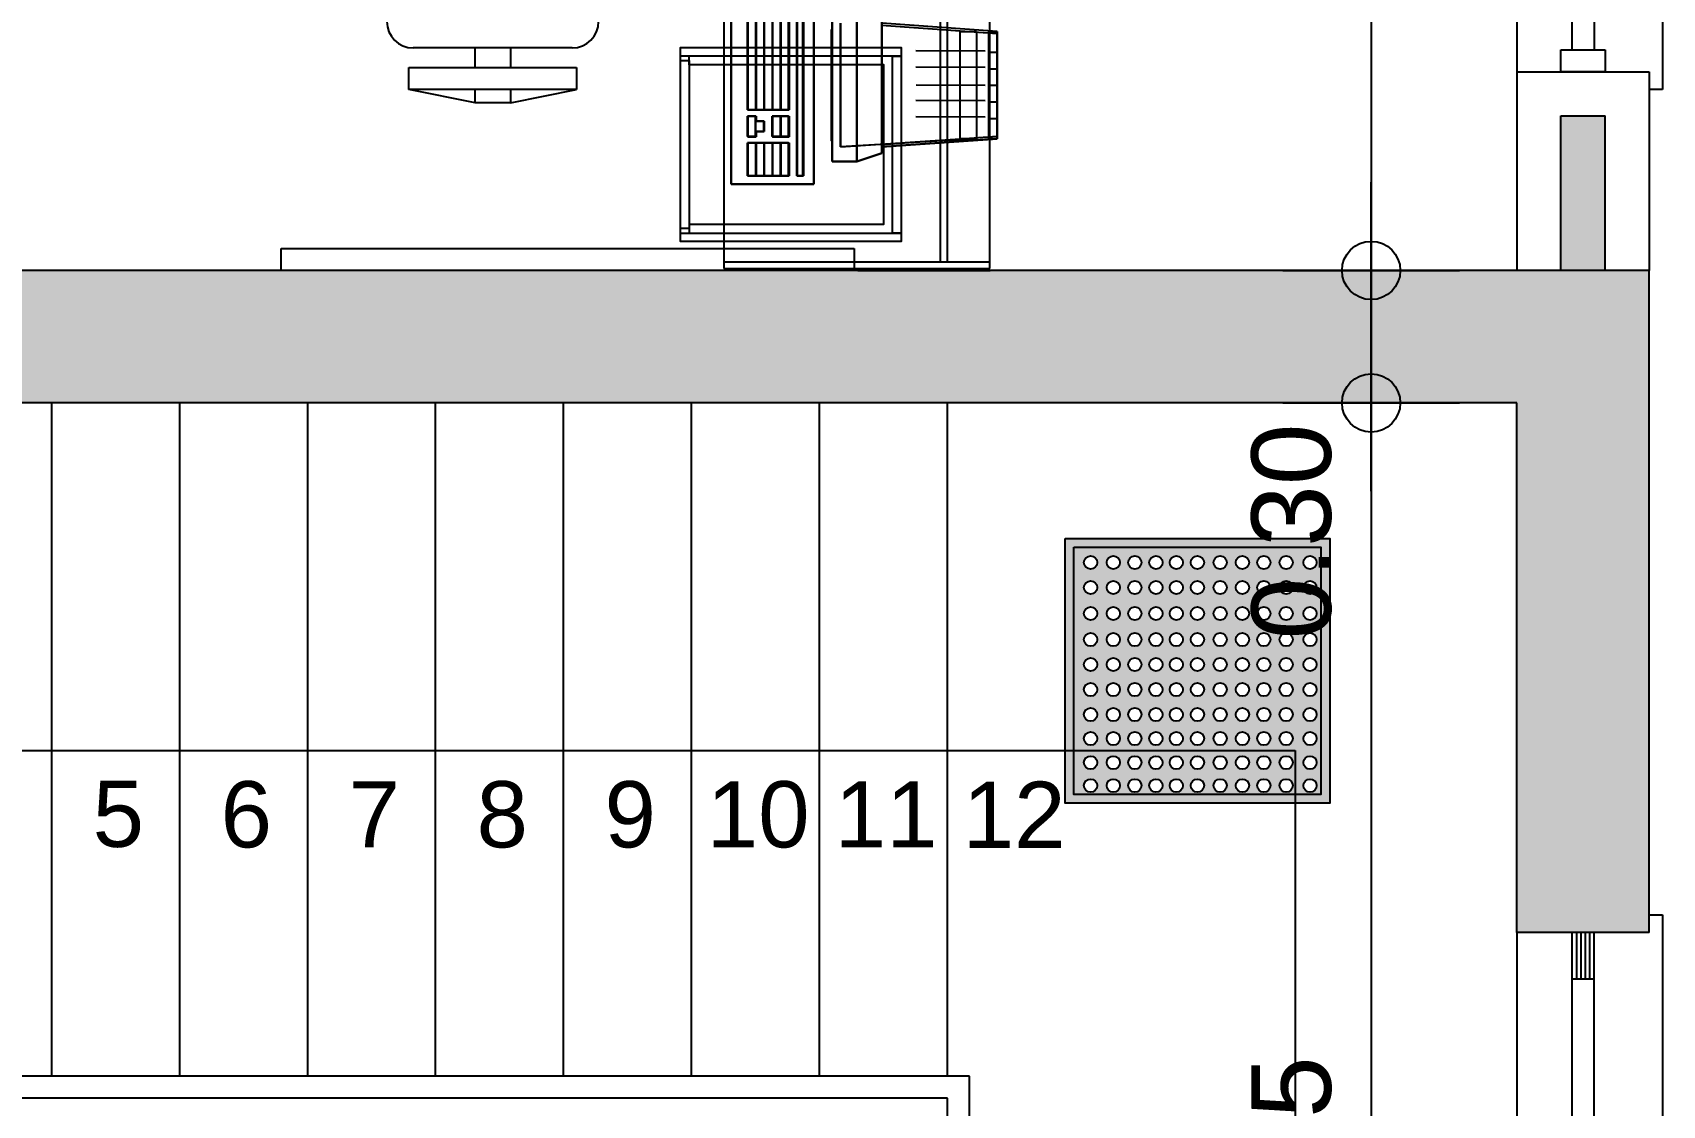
# Model space of a CAD drawing. Header units: metres. Extents: x -11 to 85, y -301 to 135.
# Drawn here: x 44.11 to 47.804, y -41.335 to -38.904 of the extents above; entities that cross this region are included whole.
import ezdxf
from ezdxf.enums import TextEntityAlignment as Align

# ---------------------------------------------------------------- set-up
doc = ezdxf.new("R2010")
doc.units = ezdxf.units.M
doc.header["$LTSCALE"] = 0.036
doc.header["$PDMODE"] = 2
for name, color, linetype in [('arxitek borofos', 252, 'Continuous'), ('DIMBLK', 252, 'Continuous'), ('Epipla', 252, 'Continuous'), ('HLEK_FL001_SYMBOLS', 230, 'Continuous'), ('Parathira', 252, 'Continuous')]:
    doc.layers.add(name, color=color, linetype=linetype)
doc.styles.add('COMU-N', font='arial.ttf')
doc.styles.get("Standard").update_dxf_attribs({"font": 'arial.ttf'})
doc.dimstyles.new('CADWDOT', dxfattribs={"dimscale": 0.1, "dimtxt": 1.8, "dimasz": 0.08, "dimexe": 2, "dimexo": 0, "dimgap": 0.09, "dimtad": 0, "dimrnd": 0.001, "dimzin": 0, "dimdsep": 46, "dimtxsty": 'Standard', "dimblk1": 'ARTDIM', "dimblk2": 'ARTDIM', "dimsah": 1, "dimcen": 0.09, "dimdle": 0.05, "dimse1": 1, "dimse2": 1, "dimadec": 0, "dimazin": 0, "dimtfac": 1, "dimtmove": 0, "dimatfit": 3, "dimldrblk": 'ARTDIM', "dimfxl": 2, "dimtvp": 0.9999, "dimtolj": 1, "dimtzin": 0, "dimarcsym": 0})

# ---------------------------------------------------------------- blocks, each defined once
blk = doc.blocks.new('A$C7E7A7D1A')
at = {"layer": 'Parathira'}
for p, q in [((-0.33, 0.04), (-0.33, -1.09)), ((-0.3, 0.04), (-0.33, 0.04)), ((-0.175, 0), (-0.125, 0)), ((-0.175, -1.05), (-0.175, 0)), ((-0.125, 0), (-0.125, -1.05)), ((0, 0), (0, -1.05)), ((-0.165, 0), (-0.165, -0.105)), ((-0.155, 0), (-0.155, -0.105)), ((-0.145, 0), (-0.145, -0.105)), ((-0.135, 0), (-0.135, -0.105)), ((-0.125, -0.105), (-0.175, -0.105)), ((-0.125, -0.945), (-0.175, -0.945)), ((-0.165, -0.945), (-0.165, -1.05)), ((-0.155, -0.945), (-0.155, -1.05)), ((-0.145, -0.945), (-0.145, -1.05)), ((-0.135, -0.945), (-0.135, -1.05)), ((-0.125, -1.05), (-0.175, -1.05)), ((-0.33, -1.09), (-0.3, -1.09))]:
    blk.add_line(p, q, dxfattribs=at)
blk = doc.blocks.new('A$C52D13D70')
at = {"layer": 'Parathira'}
for p, q in [((-0.33, 0.04), (-0.33, -2.44)), ((0, 0), (0, -2.4)), ((-0.175, -1.6167), (-0.175, -2.35)), ((-0.125, -1.6167), (-0.125, -2.35)), ((-0.1, -2.35), (-0.2, -2.35)), ((-0.2, -2.35), (-0.2, -2.4)), ((-0.1, -2.4), (-0.1, -2.35)), ((-0.2, -2.4), (-0.1, -2.4)), ((-0.33, -2.44), (-0.3, -2.44))]:
    blk.add_line(p, q, dxfattribs=at)
blk = doc.blocks.new('ARTDIM')
at = {"layer": 'DIMBLK'}
for p, q in [((0, -24.9975), (0, 24.9975)), ((-24.9975, 0), (24.9975, 0))]:
    blk.add_line(p, q, dxfattribs=at)
blk.add_circle((0, 0), 8.25, dxfattribs=at)
blk = doc.blocks.new('*D905')
at = {"layer": 'arxitek borofos', "color": 0, "lineweight": -2}
for p, q in [((47.1437, -39.451), (47.1437, -39.735)), ((47.1437, -39.743), (47.1437, -40.3176))]:
    blk.add_line(p, q, dxfattribs=at)
at = {"layer": 'Defpoints', "color": 0, "transparency": 16777216}
for p in [(47.4855, -39.443), (47.1437, -39.743), (47.4855, -39.743)]:
    blk.add_point(p, dxfattribs=at)
at = {"layer": 'arxitek borofos', "color": 0, "lineweight": -2, "xscale": 0.008, "yscale": 0.008, "zscale": 0.008}
for p, rotation in [((47.1437, -39.443), 90), ((47.1437, -39.743), 270)]:
    blk.add_blockref('ARTDIM', p, dxfattribs=dict(at, rotation=rotation))
at = {"layer": 'arxitek borofos', "color": 0, "insert": (46.9637, -40.0343), "char_height": 0.18, "attachment_point": 5, "rotation": 90}
blk.add_mtext('\\A1;0.30', dxfattribs=at)
blk = doc.blocks.new('*D906')
at = {"layer": 'arxitek borofos', "color": 0, "lineweight": -2}
blk.add_line((47.1437, -39.751), (47.1437, -43.185), dxfattribs=at)
at = {"layer": 'Defpoints', "color": 0, "transparency": 16777216}
for p in [(47.4855, -39.743), (47.1437, -43.193), (47.4855, -43.193)]:
    blk.add_point(p, dxfattribs=at)
at = {"layer": 'arxitek borofos', "color": 0, "lineweight": -2, "xscale": 0.008, "yscale": 0.008, "zscale": 0.008}
for p, rotation in [((47.1437, -39.743), 90), ((47.1437, -43.193), 270)]:
    blk.add_blockref('ARTDIM', p, dxfattribs=dict(at, rotation=rotation))
at = {"layer": 'arxitek borofos', "color": 0, "insert": (46.9637, -41.468), "char_height": 0.18, "attachment_point": 5, "rotation": 90}
blk.add_mtext('\\A1;3.45', dxfattribs=at)
blk = doc.blocks.new('*D917')
at = {"layer": 'arxitek borofos', "color": 0, "lineweight": -2}
blk.add_line((40.0817, -42.9199), (47.4657, -42.9199), dxfattribs=at)
at = {"layer": 'Defpoints', "color": 0, "transparency": 16777216}
for p in [(40.0737, -39.743), (47.4737, -39.743), (47.4737, -42.9199)]:
    blk.add_point(p, dxfattribs=at)
at = {"layer": 'arxitek borofos', "color": 0, "lineweight": -2, "xscale": 0.008, "yscale": 0.008, "zscale": 0.008, "rotation": 180}
blk.add_blockref('ARTDIM', (40.0737, -42.9199), dxfattribs=at)
at = {"layer": 'arxitek borofos', "color": 0, "lineweight": -2, "xscale": 0.008, "yscale": 0.008, "zscale": 0.008}
blk.add_blockref('ARTDIM', (47.4737, -42.9199), dxfattribs=at)
at = {"layer": 'arxitek borofos', "color": 0, "insert": (43.7737, -42.7399), "char_height": 0.18, "attachment_point": 5}
blk.add_mtext('\\A1;7.40', dxfattribs=at)
blk = doc.blocks.new('*D919')
at = {"layer": 'arxitek borofos', "color": 0, "lineweight": -2}
blk.add_line((47.1437, -28.801), (47.1437, -39.435), dxfattribs=at)
at = {"layer": 'Defpoints', "color": 0, "transparency": 16777216}
for p in [(46.4004, -28.793), (46.4004, -39.443), (47.1437, -39.443)]:
    blk.add_point(p, dxfattribs=at)
at = {"layer": 'arxitek borofos', "color": 0, "lineweight": -2, "xscale": 0.008, "yscale": 0.008, "zscale": 0.008}
for p, rotation in [((47.1437, -28.793), 90), ((47.1437, -39.443), 270)]:
    blk.add_blockref('ARTDIM', p, dxfattribs=dict(at, rotation=rotation))
at = {"layer": 'arxitek borofos', "color": 0, "insert": (46.9637, -34.118), "char_height": 0.18, "attachment_point": 5, "rotation": 90}
blk.add_mtext('\\A1;10.65', dxfattribs=at)
blk = doc.blocks.new('A$C33ED3BB4')
at = {"layer": 'Epipla'}
for p, q in [((0.3718, 1.3317), (0.3718, 2.6303)), ((0.3718, 2.6303), (0.4217, 2.6303)), ((0.4217, 2.6303), (0.4217, 1.3317)), ((0.7518, 2.1906), (0.7818, 2.3406)), ((0.7818, 2.3406), (0.8318, 2.3406)), ((0.7818, 1.9606), (0.7818, 2.3406)), ((0.8318, 2.3406), (0.8318, 1.9606)), ((0.8759, 1.9706), (0.8759, 2.3306)), ((0.7518, 2.1106), (0.7518, 2.1906)), ((0.7518, 2.1906), (0.7818, 2.1906)), ((0.8318, 2.1906), (0.8759, 2.1906)), ((0.7818, 2.1106), (0.7518, 2.1106)), ((0.7518, 2.1106), (0.7818, 1.9606)), ((0.8759, 2.1106), (0.8318, 2.1106)), ((0.8318, 1.9606), (0.7818, 1.9606)), ((0.4767, 1.7052), (0.4567, 1.7052)), ((0.8374, 1.7052), (0.8574, 1.7052)), ((1.1755, 1.6272), (0.3762, 1.6272)), ((0.3762, 1.6272), (0.3762, 1.0237)), ((0.3913, 1.6272), (0.3913, 1.0237)), ((0.5674, 1.6099), (1.0161, 1.6099)), ((0.5674, 1.423), (0.5674, 1.6099)), ((0.6609, 1.5725, 0.0001), (0.5861, 1.5725, 0.0001)), ((0.5861, 1.5725, 0.0001), (0.5861, 1.479, 0.0001)), ((0.6609, 1.5538, 0.0001), (0.5861, 1.5538, 0.0001)), ((0.6609, 1.5725, 0.0001), (0.6609, 1.479, 0.0001)), ((0.7216, 1.5725, 0.0001), (0.6749, 1.5725, 0.0001)), ((0.6749, 1.5725, 0.0001), (0.6749, 1.5538, 0.0001)), ((0.6866, 1.5538, 0.0001), (0.6749, 1.5538, 0.0001)), ((0.6866, 1.5538, 0.0001), (0.6866, 1.5351, 0.0001)), ((0.7216, 1.5538, 0.0001), (0.71, 1.5538, 0.0001)), ((0.71, 1.5538, 0.0001), (0.71, 1.5351, 0.0001)), ((0.7216, 1.5725, 0.0001), (0.7216, 1.5538, 0.0001)), ((0.7357, 1.5725, 0.0001), (0.7357, 1.479, 0.0001)), ((0.9974, 1.5725, 0.0001), (0.7357, 1.5725, 0.0001)), ((0.9974, 1.5538, 0.0001), (0.7357, 1.5538, 0.0001)), ((0.6609, 1.5351, 0.0001), (0.5861, 1.5351, 0.0001)), ((0.6609, 1.5164, 0.0001), (0.5861, 1.5164, 0.0001)), ((0.7216, 1.5164, 0.0001), (0.6749, 1.5164, 0.0001)), ((0.6749, 1.5164, 0.0001), (0.6749, 1.479, 0.0001)), ((0.71, 1.5351, 0.0001), (0.6866, 1.5351, 0.0001)), ((0.7216, 1.5164, 0.0001), (0.7216, 1.479, 0.0001)), ((0.9974, 1.5351, 0.0001), (0.7357, 1.5351, 0.0001)), ((0.9974, 1.5164, 0.0001), (0.7357, 1.5164, 0.0001)), ((0.6609, 1.4977, 0.0001), (0.5861, 1.4977, 0.0001)), ((0.6609, 1.479, 0.0001), (0.5861, 1.479, 0.0001)), ((0.7216, 1.4977, 0.0001), (0.6749, 1.4977, 0.0001)), ((0.7216, 1.479, 0.0001), (0.6749, 1.479, 0.0001)), ((0.9974, 1.4977, 0.0001), (0.7357, 1.4977, 0.0001)), ((0.9974, 1.479, 0.0001), (0.7357, 1.479, 0.0001)), ((0.5861, 1.4603, 0.0001), (0.5861, 1.4463, 0.0001)), ((0.9974, 1.4603, 0.0001), (0.5861, 1.4603, 0.0001)), ((0.9974, 1.4463, 0.0001), (0.5861, 1.4463, 0.0001)), ((1.0161, 1.423), (0.5674, 1.423)), ((0.619, 1.3817), (0.9649, 1.3817)), ((0.619, 1.3817), (0.619, 1.3256)), ((0.4217, 1.3317), (0.3718, 1.3317)), ((0.3719, 1.3234), (0.3719, 1.0234)), ((0.619, 1.3256), (0.9649, 1.3256)), ((0.619, 1.3256), (0.6377, 1.2695)), ((0.9462, 1.2695), (0.6377, 1.2695)), ((0.6751, 1.0078), (0.6564, 1.2695)), ((0.9275, 1.2695), (0.9088, 1.0078)), ((1.1604, 1.1367), (0.3913, 1.1367)), ((1.1604, 1.1206), (0.3913, 1.1206)), ((0.3719, 1.0234), (0.3719, 1.0234)), ((0.3762, 1.0237), (1.1755, 1.0237)), ((0.9088, 1.0078), (0.6751, 1.0078))]:
    blk.add_line(p, q, dxfattribs=at)
at = {"layer": 'Epipla', "extrusion": (1.21853e-17, 0.099504, 0.995037)}
for p, q in [((0.661, 1.5549, 0.0291), (0.5862, 1.5549, 0.0291)), ((0.9975, 1.5549, 0.0291), (0.7358, 1.5549, 0.0291)), ((0.661, 1.5362, 0.0309), (0.5862, 1.5362, 0.0309)), ((0.661, 1.5176, 0.0328), (0.5862, 1.5176, 0.0328)), ((0.9975, 1.5362, 0.0309), (0.7358, 1.5362, 0.0309)), ((0.9975, 1.5176, 0.0328), (0.7358, 1.5176, 0.0328)), ((0.661, 1.499, 0.0346), (0.5862, 1.499, 0.0346)), ((0.7217, 1.499, 0.0346), (0.675, 1.499, 0.0346)), ((0.9975, 1.499, 0.0346), (0.7358, 1.499, 0.0346))]:
    blk.add_line(p, q, dxfattribs=at)
at = {"layer": 'Epipla', "extrusion": (-2.72784e-15, -0.175791, 0.984428)}
for p, q in [((0.7189, 1.035, 0.2762), (0.7196, 1.1914, 0.3041)), ((0.7564, 1.035, 0.2762), (0.7571, 1.1914, 0.3041)), ((0.7907, 1.0343, 0.2759), (0.7915, 1.1907, 0.3038)), ((0.8313, 1.035, 0.2762), (0.8321, 1.1914, 0.3041)), ((0.8688, 1.035, 0.2762), (0.8696, 1.1914, 0.3041))]:
    blk.add_line(p, q, dxfattribs=at)
at = {"layer": 'Epipla', "extrusion": (-1.22e-16, -0.996241, -0.08663)}
for p, q in [((0.7156, 1.0102, 0.2375), (0.7156, 1.0238, 0.0804)), ((0.7531, 1.0102, 0.2375), (0.7531, 1.0238, 0.0804)), ((0.7906, 1.0102, 0.2375), (0.7906, 1.0238, 0.0804)), ((0.8281, 1.0102, 0.2375), (0.8281, 1.0238, 0.0804)), ((0.8655, 1.0102, 0.2375), (0.8655, 1.0238, 0.0804))]:
    blk.add_line(p, q, dxfattribs=at)
at = {"layer": 'Epipla'}
for points in [[(0.4371, 1.2247), (0.4371, 1.7247), (0.8771, 1.7247), (0.8771, 1.2247), (0.4371, 1.2247)], [(0.4767, 1.7052), (0.4767, 1.2645), (0.8374, 1.2645), (0.8374, 1.7052)]]:
    blk.add_lwpolyline(points, dxfattribs=at)
for points in [[(0.4567, 1.2247), (0.4371, 1.2247), (0.4371, 1.7247), (0.4567, 1.7247)], [(0.8474, 1.725), (0.8474, 1.7052), (0.4667, 1.7052), (0.4667, 1.725)], [(0.8771, 1.2247), (0.8574, 1.2247), (0.8574, 1.7247), (0.8771, 1.7247)], [(0.8574, 1.2445), (0.8574, 1.2247), (0.4567, 1.2247), (0.4567, 1.2445)]]:
    blk.add_lwpolyline(points, close=True, dxfattribs=at)
for centre, start, end in [((0.9359, 2.3306), 90, 180), ((0.9359, 1.9706), 180, 270)]:
    blk.add_arc(centre, 0.06, start, end, dxfattribs=at)
for points, invisible_edges in [([(0.5675, 1.6102, 0.0187), (0.5675, 1.6102), (0.5675, 1.4232)], 12), ([(0.5675, 1.4232), (0.5675, 1.4232, 0.0374), (0.5675, 1.6102, 0.0187)], 12), ([(1.0162, 1.6102, 0.0187), (0.5675, 1.6102, 0.0187), (0.5675, 1.4232, 0.0374)], 12), ([(0.5675, 1.4232, 0.0374), (1.0162, 1.4232, 0.0374), (1.0162, 1.6102, 0.0187)], 12), ([(1.0162, 1.6102), (0.5675, 1.6102), (1.0162, 1.6102, 0.0187)], 6), ([(0.5675, 1.6102, 0.0187), (1.0162, 1.6102, 0.0187), (0.5675, 1.6102)], 6), ([(0.661, 1.573, 0.0226), (0.5862, 1.573, 0.0226), (0.5862, 1.5735, 0.0272)], 12), ([(0.5862, 1.5735, 0.0272), (0.661, 1.5735, 0.0272), (0.661, 1.573, 0.0226)], 12), ([(0.5862, 1.4804, 0.0365), (0.5862, 1.5735, 0.0272), (0.5862, 1.573, 0.0226)], 12), ([(0.661, 1.5735, 0.0272), (0.5862, 1.5735, 0.0272), (0.5862, 1.4804, 0.0365)], 12), ([(0.5862, 1.4804, 0.0365), (0.661, 1.4804, 0.0365), (0.661, 1.5735, 0.0272)], 12), ([(0.5862, 1.573, 0.0226), (0.5862, 1.48, 0.0319), (0.5862, 1.4804, 0.0365)], 12), ([(0.661, 1.48, 0.0319), (0.661, 1.573, 0.0226), (0.661, 1.5735, 0.0272)], 12), ([(0.661, 1.5735, 0.0272), (0.661, 1.4804, 0.0365), (0.661, 1.48, 0.0319)], 12), ([(0.7217, 1.573, 0.0226), (0.675, 1.573, 0.0226), (0.675, 1.5735, 0.0272)], 12), ([(0.675, 1.5735, 0.0272), (0.7217, 1.5735, 0.0272), (0.7217, 1.573, 0.0226)], 12), ([(0.675, 1.5549, 0.0291), (0.675, 1.5735, 0.0272), (0.675, 1.573, 0.0226)], 12), ([(0.675, 1.5549, 0.0291), (0.7217, 1.5549, 0.0291), (0.675, 1.5735, 0.0272)], 6), ([(0.675, 1.5735, 0.0272), (0.7217, 1.5549, 0.0291), (0.7217, 1.5735, 0.0272)], 5), ([(0.675, 1.573, 0.0226), (0.675, 1.5544, 0.0244), (0.675, 1.5549, 0.0291)], 12), ([(0.675, 1.5544, 0.0244), (0.6867, 1.5544, 0.0244), (0.6867, 1.5549, 0.0291)], 12), ([(0.6867, 1.5549, 0.0291), (0.675, 1.5549, 0.0291), (0.675, 1.5544, 0.0244)], 12), ([(0.6867, 1.5362, 0.0309), (0.6867, 1.5549, 0.0291), (0.6867, 1.5544, 0.0244)], 12), ([(0.7101, 1.5362, 0.0309), (0.7101, 1.5549, 0.0291), (0.6867, 1.5362, 0.0309)], 6), ([(0.6867, 1.5549, 0.0291), (0.6867, 1.5362, 0.0309), (0.7101, 1.5549, 0.0291)], 6), ([(0.6867, 1.5544, 0.0244), (0.6867, 1.5358, 0.0263), (0.6867, 1.5362, 0.0309)], 12), ([(0.7217, 1.5544, 0.0244), (0.7217, 1.5549, 0.0291), (0.7101, 1.5549, 0.0291)], 12), ([(0.7217, 1.5544, 0.0244), (0.7101, 1.5549, 0.0291), (0.7101, 1.5544, 0.0244)], 5), ([(0.7101, 1.5358, 0.0263), (0.7101, 1.5544, 0.0244), (0.7101, 1.5549, 0.0291)], 12), ([(0.7101, 1.5549, 0.0291), (0.7101, 1.5362, 0.0309), (0.7101, 1.5358, 0.0263)], 12), ([(0.7217, 1.5544, 0.0244), (0.7217, 1.573, 0.0226), (0.7217, 1.5735, 0.0272)], 12), ([(0.7217, 1.5735, 0.0272), (0.7217, 1.5549, 0.0291), (0.7217, 1.5544, 0.0244)], 12), ([(0.9975, 1.573, 0.0226), (0.7358, 1.573, 0.0226), (0.9975, 1.5735, 0.0272)], 6), ([(0.7358, 1.5735, 0.0272), (0.9975, 1.5735, 0.0272), (0.7358, 1.573, 0.0226)], 6), ([(0.7358, 1.573, 0.0226), (0.7358, 1.48, 0.0319), (0.7358, 1.5735, 0.0272)], 6), ([(0.7358, 1.4804, 0.0365), (0.7358, 1.5735, 0.0272), (0.7358, 1.48, 0.0319)], 6), ([(0.9975, 1.5735, 0.0272), (0.7358, 1.5735, 0.0272), (0.7358, 1.4804, 0.0365)], 12), ([(0.7358, 1.4804, 0.0365), (0.9975, 1.4804, 0.0365), (0.9975, 1.5735, 0.0272)], 12), ([(0.7217, 1.5172, 0.0281), (0.675, 1.5172, 0.0281), (0.675, 1.5176, 0.0328)], 12), ([(0.675, 1.5176, 0.0328), (0.7217, 1.5176, 0.0328), (0.7217, 1.5172, 0.0281)], 12), ([(0.675, 1.4804, 0.0365), (0.675, 1.5176, 0.0328), (0.675, 1.5172, 0.0281)], 12), ([(0.7217, 1.5176, 0.0328), (0.675, 1.5176, 0.0328), (0.675, 1.4804, 0.0365)], 12), ([(0.675, 1.4804, 0.0365), (0.7217, 1.4804, 0.0365), (0.7217, 1.5176, 0.0328)], 12), ([(0.675, 1.5172, 0.0281), (0.675, 1.48, 0.0319), (0.675, 1.4804, 0.0365)], 12), ([(0.6867, 1.5358, 0.0263), (0.7101, 1.5358, 0.0263), (0.7101, 1.5362, 0.0309)], 12), ([(0.7101, 1.5362, 0.0309), (0.6867, 1.5362, 0.0309), (0.6867, 1.5358, 0.0263)], 12), ([(0.7217, 1.48, 0.0319), (0.7217, 1.5172, 0.0281), (0.7217, 1.5176, 0.0328)], 12), ([(0.7217, 1.5176, 0.0328), (0.7217, 1.4804, 0.0365), (0.7217, 1.48, 0.0319)], 12), ([(0.5862, 1.48, 0.0319), (0.661, 1.48, 0.0319), (0.661, 1.4804, 0.0365)], 12), ([(0.661, 1.4804, 0.0365), (0.5862, 1.4804, 0.0365), (0.5862, 1.48, 0.0319)], 12), ([(0.675, 1.48, 0.0319), (0.7217, 1.48, 0.0319), (0.7217, 1.4804, 0.0365)], 12), ([(0.7217, 1.4804, 0.0365), (0.675, 1.4804, 0.0365), (0.675, 1.48, 0.0319)], 12), ([(0.7358, 1.48, 0.0319), (0.9975, 1.48, 0.0319), (0.7358, 1.4804, 0.0365)], 6), ([(0.9975, 1.4804, 0.0365), (0.7358, 1.4804, 0.0365), (0.9975, 1.48, 0.0319)], 6), ([(0.9975, 1.4614, 0.0337), (0.5862, 1.4614, 0.0337), (0.5862, 1.4618, 0.0384)], 12), ([(0.5862, 1.4618, 0.0384), (0.9975, 1.4618, 0.0384), (0.9975, 1.4614, 0.0337)], 12), ([(0.5862, 1.4479, 0.0398), (0.5862, 1.4618, 0.0384), (0.5862, 1.4614, 0.0337)], 12), ([(0.9975, 1.4618, 0.0384), (0.5862, 1.4618, 0.0384), (0.5862, 1.4479, 0.0398)], 12), ([(0.5862, 1.4479, 0.0398), (0.9975, 1.4479, 0.0398), (0.9975, 1.4618, 0.0384)], 12), ([(0.5862, 1.4614, 0.0337), (0.5862, 1.4474, 0.0351), (0.5862, 1.4479, 0.0398)], 12), ([(0.9975, 1.4479, 0.0398), (0.5862, 1.4479, 0.0398), (0.5862, 1.4474, 0.0351)], 7), ([(0.5862, 1.4474, 0.0351), (0.9975, 1.4474, 0.0351), (0.5862, 1.4479, 0.0398)], 14), ([(0.9975, 1.4479, 0.0398), (0.5862, 1.4479, 0.0398), (0.9975, 1.4474, 0.0351)], 7), ([(1.0162, 1.4232, 0.0374), (0.5675, 1.4232, 0.0374), (1.0162, 1.4232)], 6), ([(0.5675, 1.4232), (1.0162, 1.4232), (0.5675, 1.4232, 0.0374)], 6), ([(0.6189, 1.3252, 0.0561), (0.6189, 1.3252, 0.3739), (0.6189, 1.3813, 0.0561)], 6), ([(0.6189, 1.3813, 0.3739), (0.6189, 1.3813, 0.0561), (0.6189, 1.3252, 0.3739)], 6), ([(0.9648, 1.3813, 0.3739), (0.6189, 1.3813, 0.3739), (0.6189, 1.3252, 0.3739)], 12), ([(0.6189, 1.3252, 0.3739), (0.9648, 1.3252, 0.3739), (0.9648, 1.3813, 0.3739)], 12), ([(0.9648, 1.3813, 0.0561), (0.6189, 1.3813, 0.0561), (0.9648, 1.3813, 0.3739)], 6), ([(0.6189, 1.3813, 0.3739), (0.9648, 1.3813, 0.3739), (0.6189, 1.3813, 0.0561)], 6), ([(0.6516, 1.3626, 0.0561), (0.6703, 1.0915), (0.6703, 1.0541, 0.0561)], 5), ([(0.6516, 1.3626), (0.6703, 1.0915), (0.6516, 1.3626, 0.0561)], 6), ([(0.9321, 1.3626), (0.6516, 1.3626), (0.9321, 1.3626, 0.0561)], 6), ([(0.6516, 1.3626, 0.0561), (0.9321, 1.3626, 0.0561), (0.6516, 1.3626)], 6), ([(0.6189, 1.3252, 0.3739), (0.6189, 1.3252, 0.0561), (0.6376, 1.2691, 0.0561)], 12), ([(0.6189, 1.3252, 0.3739), (0.6376, 1.2691, 0.0561), (0.6376, 1.2691, 0.3459)], 5), ([(0.6376, 1.2691, 0.3459), (0.9648, 1.3252, 0.3739), (0.6189, 1.3252, 0.3739)], 5), ([(0.9461, 1.2691, 0.3459), (0.9648, 1.3252, 0.3739), (0.6376, 1.2691, 0.3459)], 6), ([(0.6376, 1.2691, 0.3459), (0.6516, 1.2691, 0.3178), (0.9461, 1.2691, 0.3459)], 7), ([(0.6376, 1.2691, 0.3459), (0.6376, 1.2691, 0.0561), (0.6516, 1.2691, 0.0561)], 12), ([(0.6376, 1.2691, 0.3459), (0.6516, 1.2691, 0.0561), (0.6516, 1.2691, 0.3178)], 13), ([(0.6703, 1.0074, 0.2711), (0.9321, 1.2691, 0.3178), (0.6516, 1.2691, 0.3178)], 5), ([(0.6516, 1.2691, 0.0561), (0.6703, 1.0074, 0.2711), (0.6516, 1.2691, 0.3178)], 5), ([(0.6703, 1.0261, 0.0561), (0.6703, 1.0074, 0.2711), (0.6516, 1.2691, 0.0561)], 6), ([(0.9321, 1.2691, 0.3178), (0.9461, 1.2691, 0.3459), (0.6516, 1.2691, 0.3178)], 7), ([(0.9134, 1.0074, 0.2711), (0.9321, 1.2691, 0.3178), (0.6703, 1.0074, 0.2711)], 6), ([(0.9134, 1.0541, 0.0561), (0.6703, 1.0541, 0.0561), (0.9134, 1.0915)], 6), ([(0.6703, 1.0915), (0.9134, 1.0915), (0.6703, 1.0541, 0.0561)], 6), ([(0.9134, 1.0074, 0.2711), (0.6703, 1.0074, 0.2711), (0.6703, 1.0261, 0.0561)], 12), ([(0.6703, 1.0261, 0.0561), (0.9134, 1.0261, 0.0561), (0.9134, 1.0074, 0.2711)], 12)]:
    blk.add_3dface(points, dxfattribs=dict(at, invisible_edges=invisible_edges))
for points in [[(0.918, 1.3827, 0.3272), (0.6656, 1.3827, 0.3272), (0.6656, 1.3827, 0.1028), (0.918, 1.3827, 0.1028)], [(0.689, 1.3628, 0.028), (0.6703, 1.3628, 0.028), (0.6703, 1.3628, 0.014), (0.689, 1.3628, 0.014)], [(0.7451, 1.3628, 0.028), (0.7264, 1.3628, 0.028), (0.7264, 1.3628, 0.014), (0.7451, 1.3628, 0.014)], [(0.7825, 1.3628, 0.028), (0.7638, 1.3628, 0.028), (0.7638, 1.3628, 0.014), (0.7825, 1.3628, 0.014)], [(0.8199, 1.3628, 0.028), (0.8012, 1.3628, 0.028), (0.8012, 1.3628, 0.014), (0.8199, 1.3628, 0.014)]]:
    blk.add_3dface(points, dxfattribs=at)
blk = doc.blocks.new('led 46W tetragono')
at = {"layer": 'HLEK_FL001_SYMBOLS'}
h = blk.add_hatch(color=256, dxfattribs=at)
h.dxf.hatch_style = 1
h.paths.add_polyline_path([(104.7283, -8.1225), (104.7283, -8.7225), (105.3283, -8.7225), (105.3283, -8.1225)])
h.paths.add_polyline_path([(105.3083, -8.1425), (105.3083, -8.7025), (104.7483, -8.7025), (104.7483, -8.1425)], flags=16)
h.paths.add_polyline_path([(104.9493, -8.1771, -1), (104.9193, -8.1771, -1)], flags=0)
h.paths.add_polyline_path([(104.9954, -8.1771, -1), (104.9654, -8.1771, -1)], flags=0)
h.paths.add_polyline_path([(104.9014, -8.1771, -1), (104.8714, -8.1771, -1)], flags=0)
h.paths.add_polyline_path([(105.0432, -8.1771, -1), (105.0133, -8.1771, -1)], flags=0)
h.paths.add_polyline_path([(104.9493, -8.2338, -1), (104.9193, -8.2338, -1)], flags=0)
h.paths.add_polyline_path([(104.9954, -8.2338, -1), (104.9654, -8.2338, -1)], flags=0)
h.paths.add_polyline_path([(104.9014, -8.2338, -1), (104.8714, -8.2338, -1)], flags=0)
h.paths.add_polyline_path([(104.8526, -8.1771, -1), (104.8227, -8.1771, -1)], flags=0)
h.paths.add_polyline_path([(105.0432, -8.2338, -1), (105.0133, -8.2338, -1)], flags=0)
h.paths.add_polyline_path([(105.0946, -8.1771, -1), (105.0647, -8.1771, -1)], flags=0)
h.paths.add_polyline_path([(104.8526, -8.2338, -1), (104.8227, -8.2338, -1)], flags=0)
h.paths.add_polyline_path([(105.0946, -8.2338, -1), (105.0647, -8.2338, -1)], flags=0)
h.paths.add_polyline_path([(104.9493, -8.2927, -1), (104.9193, -8.2927, -1)], flags=0)
h.paths.add_polyline_path([(104.9954, -8.2927, -1), (104.9654, -8.2927, -1)], flags=0)
h.paths.add_polyline_path([(104.8012, -8.1771, -1), (104.7713, -8.1771, -1)], flags=0)
h.paths.add_polyline_path([(104.9014, -8.2927, -1), (104.8714, -8.2927, -1)], flags=0)
h.paths.add_polyline_path([(105.0432, -8.2927, -1), (105.0133, -8.2927, -1)], flags=0)
h.paths.add_polyline_path([(105.1452, -8.1771, -1), (105.1152, -8.1771, -1)], flags=0)
h.paths.add_polyline_path([(104.8012, -8.2338, -1), (104.7713, -8.2338, -1)], flags=0)
h.paths.add_polyline_path([(104.8526, -8.2927, -1), (104.8227, -8.2927, -1)], flags=0)
h.paths.add_polyline_path([(105.1452, -8.2338, -1), (105.1152, -8.2338, -1)], flags=0)
h.paths.add_polyline_path([(105.0946, -8.2927, -1), (105.0647, -8.2927, -1)], flags=0)
h.paths.add_polyline_path([(104.9493, -8.3517, -1), (104.9193, -8.3517, -1)], flags=0)
h.paths.add_polyline_path([(104.9954, -8.3517, -1), (104.9654, -8.3517, -1)], flags=0)
h.paths.add_polyline_path([(105.1939, -8.1771, -1), (105.164, -8.1771, -1)], flags=0)
h.paths.add_polyline_path([(104.9014, -8.3517, -1), (104.8714, -8.3517, -1)], flags=0)
h.paths.add_polyline_path([(105.0432, -8.3517, -1), (105.0133, -8.3517, -1)], flags=0)
h.paths.add_polyline_path([(104.8012, -8.2927, -1), (104.7713, -8.2927, -1)], flags=0)
h.paths.add_polyline_path([(105.1452, -8.2927, -1), (105.1152, -8.2927, -1)], flags=0)
h.paths.add_polyline_path([(105.1939, -8.2338, -1), (105.164, -8.2338, -1)], flags=0)
h.paths.add_polyline_path([(104.8526, -8.3517, -1), (104.8227, -8.3517, -1)], flags=0)
h.paths.add_polyline_path([(105.0946, -8.3517, -1), (105.0647, -8.3517, -1)], flags=0)
h.paths.add_polyline_path([(105.1939, -8.2927, -1), (105.164, -8.2927, -1)], flags=0)
h.paths.add_polyline_path([(105.2445, -8.1771, -1), (105.2145, -8.1771, -1)], flags=0)
h.paths.add_polyline_path([(104.8012, -8.3517, -1), (104.7713, -8.3517, -1)], flags=0)
h.paths.add_polyline_path([(104.9493, -8.4083, -1), (104.9193, -8.4083, -1)], flags=0)
h.paths.add_polyline_path([(104.9954, -8.4083, -1), (104.9654, -8.4083, -1)], flags=0)
h.paths.add_polyline_path([(105.1452, -8.3517, -1), (105.1152, -8.3517, -1)], flags=0)
h.paths.add_polyline_path([(104.9014, -8.4083, -1), (104.8714, -8.4083, -1)], flags=0)
h.paths.add_polyline_path([(105.0432, -8.4083, -1), (105.0133, -8.4083, -1)], flags=0)
h.paths.add_polyline_path([(105.2445, -8.2338, -1), (105.2145, -8.2338, -1)], flags=0)
h.paths.add_polyline_path([(104.8526, -8.4083, -1), (104.8227, -8.4083, -1)], flags=0)
h.paths.add_polyline_path([(105.0946, -8.4083, -1), (105.0647, -8.4083, -1)], flags=0)
h.paths.add_polyline_path([(105.1939, -8.3517, -1), (105.164, -8.3517, -1)], flags=0)
h.paths.add_polyline_path([(105.2445, -8.2927, -1), (105.2145, -8.2927, -1)], flags=0)
h.paths.add_polyline_path([(104.8012, -8.4083, -1), (104.7713, -8.4083, -1)], flags=0)
h.paths.add_polyline_path([(105.1452, -8.4083, -1), (105.1152, -8.4083, -1)], flags=0)
h.paths.add_polyline_path([(105.2985, -8.1771, -1), (105.2686, -8.1771, -1)], flags=0)
h.paths.add_polyline_path([(104.9493, -8.465, -1), (104.9193, -8.465, -1)], flags=0)
h.paths.add_polyline_path([(104.9954, -8.465, -1), (104.9654, -8.465, -1)], flags=0)
h.paths.add_polyline_path([(104.9014, -8.465, -1), (104.8714, -8.465, -1)], flags=0)
h.paths.add_polyline_path([(105.0432, -8.465, -1), (105.0133, -8.465, -1)], flags=0)
h.paths.add_polyline_path([(105.2985, -8.2338, -1), (105.2686, -8.2338, -1)], flags=0)
h.paths.add_polyline_path([(105.2445, -8.3517, -1), (105.2145, -8.3517, -1)], flags=0)
h.paths.add_polyline_path([(104.8526, -8.465, -1), (104.8227, -8.465, -1)], flags=0)
h.paths.add_polyline_path([(105.1939, -8.4083, -1), (105.164, -8.4083, -1)], flags=0)
h.paths.add_polyline_path([(105.0946, -8.465, -1), (105.0647, -8.465, -1)], flags=0)
h.paths.add_polyline_path([(105.2985, -8.2927, -1), (105.2686, -8.2927, -1)], flags=0)
h.paths.add_polyline_path([(104.8012, -8.465, -1), (104.7713, -8.465, -1)], flags=0)
h.paths.add_polyline_path([(105.1452, -8.465, -1), (105.1152, -8.465, -1)], flags=0)
h.paths.add_polyline_path([(105.2445, -8.4083, -1), (105.2145, -8.4083, -1)], flags=0)
h.paths.add_polyline_path([(104.9493, -8.5217, -1), (104.9193, -8.5217, -1)], flags=0)
h.paths.add_polyline_path([(104.9954, -8.5217, -1), (104.9654, -8.5217, -1)], flags=0)
h.paths.add_polyline_path([(105.2985, -8.3517, -1), (105.2686, -8.3517, -1)], flags=0)
h.paths.add_polyline_path([(104.9014, -8.5217, -1), (104.8714, -8.5217, -1)], flags=0)
h.paths.add_polyline_path([(105.0432, -8.5217, -1), (105.0133, -8.5217, -1)], flags=0)
h.paths.add_polyline_path([(105.1939, -8.465, -1), (105.164, -8.465, -1)], flags=0)
h.paths.add_polyline_path([(104.8526, -8.5217, -1), (104.8227, -8.5217, -1)], flags=0)
h.paths.add_polyline_path([(105.0946, -8.5217, -1), (105.0647, -8.5217, -1)], flags=0)
h.paths.add_polyline_path([(104.8012, -8.5217, -1), (104.7713, -8.5217, -1)], flags=0)
h.paths.add_polyline_path([(105.1452, -8.5217, -1), (105.1152, -8.5217, -1)], flags=0)
h.paths.add_polyline_path([(105.2985, -8.4083, -1), (105.2686, -8.4083, -1)], flags=0)
h.paths.add_polyline_path([(105.2445, -8.465, -1), (105.2145, -8.465, -1)], flags=0)
h.paths.add_polyline_path([(104.9493, -8.5761, -1), (104.9193, -8.5761, -1)], flags=0)
h.paths.add_polyline_path([(104.9954, -8.5761, -1), (104.9654, -8.5761, -1)], flags=0)
h.paths.add_polyline_path([(105.1939, -8.5217, -1), (105.164, -8.5217, -1)], flags=0)
h.paths.add_polyline_path([(104.9014, -8.5761, -1), (104.8714, -8.5761, -1)], flags=0)
h.paths.add_polyline_path([(105.0432, -8.5761, -1), (105.0133, -8.5761, -1)], flags=0)
h.paths.add_polyline_path([(104.8526, -8.5761, -1), (104.8227, -8.5761, -1)], flags=0)
h.paths.add_polyline_path([(105.0946, -8.5761, -1), (105.0647, -8.5761, -1)], flags=0)
h.paths.add_polyline_path([(105.2985, -8.465, -1), (105.2686, -8.465, -1)], flags=0)
h.paths.add_polyline_path([(104.8012, -8.5761, -1), (104.7713, -8.5761, -1)], flags=0)
h.paths.add_polyline_path([(105.2445, -8.5217, -1), (105.2145, -8.5217, -1)], flags=0)
h.paths.add_polyline_path([(105.1452, -8.5761, -1), (105.1152, -8.5761, -1)], flags=0)
h.paths.add_polyline_path([(105.1939, -8.5761, -1), (105.164, -8.5761, -1)], flags=0)
h.paths.add_polyline_path([(104.9493, -8.6305, -1), (104.9193, -8.6305, -1)], flags=0)
h.paths.add_polyline_path([(104.9954, -8.6305, -1), (104.9654, -8.6305, -1)], flags=0)
h.paths.add_polyline_path([(104.9014, -8.6305, -1), (104.8714, -8.6305, -1)], flags=0)
h.paths.add_polyline_path([(105.0432, -8.6305, -1), (105.0133, -8.6305, -1)], flags=0)
h.paths.add_polyline_path([(105.2985, -8.5217, -1), (105.2686, -8.5217, -1)], flags=0)
h.paths.add_polyline_path([(104.8526, -8.6305, -1), (104.8227, -8.6305, -1)], flags=0)
h.paths.add_polyline_path([(105.0946, -8.6305, -1), (105.0647, -8.6305, -1)], flags=0)
h.paths.add_polyline_path([(105.2445, -8.5761, -1), (105.2145, -8.5761, -1)], flags=0)
h.paths.add_polyline_path([(104.8012, -8.6305, -1), (104.7713, -8.6305, -1)], flags=0)
h.paths.add_polyline_path([(105.1452, -8.6305, -1), (105.1152, -8.6305, -1)], flags=0)
h.paths.add_polyline_path([(105.1939, -8.6305, -1), (105.164, -8.6305, -1)], flags=0)
h.paths.add_polyline_path([(104.9493, -8.6826, -1), (104.9193, -8.6826, -1)], flags=0)
h.paths.add_polyline_path([(104.9954, -8.6826, -1), (104.9654, -8.6826, -1)], flags=0)
h.paths.add_polyline_path([(105.2985, -8.5761, -1), (105.2686, -8.5761, -1)], flags=0)
h.paths.add_polyline_path([(104.9014, -8.6826, -1), (104.8714, -8.6826, -1)], flags=0)
h.paths.add_polyline_path([(105.0432, -8.6826, -1), (105.0133, -8.6826, -1)], flags=0)
h.paths.add_polyline_path([(104.8526, -8.6826, -1), (104.8227, -8.6826, -1)], flags=0)
h.paths.add_polyline_path([(105.0946, -8.6826, -1), (105.0647, -8.6826, -1)], flags=0)
h.paths.add_polyline_path([(105.2445, -8.6305, -1), (105.2145, -8.6305, -1)], flags=0)
h.paths.add_polyline_path([(104.8012, -8.6826, -1), (104.7713, -8.6826, -1)], flags=0)
h.paths.add_polyline_path([(105.1452, -8.6826, -1), (105.1152, -8.6826, -1)], flags=0)
h.paths.add_polyline_path([(105.1939, -8.6826, -1), (105.164, -8.6826, -1)], flags=0)
h.paths.add_polyline_path([(105.2985, -8.6305, -1), (105.2686, -8.6305, -1)], flags=0)
h.paths.add_polyline_path([(105.2445, -8.6826, -1), (105.2145, -8.6826, -1)], flags=0)
h.paths.add_polyline_path([(105.2985, -8.6826, -1), (105.2686, -8.6826, -1)], flags=0)
h = blk.add_hatch(color=181, dxfattribs=at)
h.dxf.hatch_style = 1
h.paths.add_polyline_path([(104.7483, -8.1425), (104.7483, -8.7025), (105.3083, -8.7025), (105.3083, -8.1425)])
h.paths.add_polyline_path([(104.9954, -8.3517, -1), (104.9654, -8.3517, -1)], flags=16)
h.paths.add_polyline_path([(105.0432, -8.3517, -1), (105.0133, -8.3517, -1)], flags=16)
h.paths.add_polyline_path([(104.9654, -8.2927, -1), (104.9954, -8.2927, -1)], flags=16)
h.paths.add_polyline_path([(105.0133, -8.2927, -1), (105.0432, -8.2927, -1)], flags=16)
h.paths.add_polyline_path([(104.9493, -8.3517, -1), (104.9193, -8.3517, -1)], flags=16)
h.paths.add_polyline_path([(104.9193, -8.2927, -1), (104.9493, -8.2927, -1)], flags=16)
h.paths.add_polyline_path([(105.0946, -8.3517, -1), (105.0647, -8.3517, -1)], flags=16)
h.paths.add_polyline_path([(105.0647, -8.2927, -1), (105.0946, -8.2927, -1)], flags=16)
h.paths.add_polyline_path([(104.9954, -8.4083, -1), (104.9654, -8.4083, -1)], flags=16)
h.paths.add_polyline_path([(105.0432, -8.4083, -1), (105.0133, -8.4083, -1)], flags=16)
h.paths.add_polyline_path([(104.9654, -8.2338, -1), (104.9954, -8.2338, -1)], flags=16)
h.paths.add_polyline_path([(105.0133, -8.2338, -1), (105.0432, -8.2338, -1)], flags=16)
h.paths.add_polyline_path([(104.9493, -8.4083, -1), (104.9193, -8.4083, -1)], flags=16)
h.paths.add_polyline_path([(105.0946, -8.4083, -1), (105.0647, -8.4083, -1)], flags=16)
h.paths.add_polyline_path([(104.9193, -8.2338, -1), (104.9493, -8.2338, -1)], flags=16)
h.paths.add_polyline_path([(105.0647, -8.2338, -1), (105.0946, -8.2338, -1)], flags=16)
h.paths.add_polyline_path([(104.9014, -8.3517, -1), (104.8714, -8.3517, -1)], flags=16)
h.paths.add_polyline_path([(104.8714, -8.2927, -1), (104.9014, -8.2927, -1)], flags=16)
h.paths.add_polyline_path([(105.1452, -8.3517, -1), (105.1152, -8.3517, -1)], flags=16)
h.paths.add_polyline_path([(105.1152, -8.2927, -1), (105.1452, -8.2927, -1)], flags=16)
h.paths.add_polyline_path([(104.9954, -8.465, -1), (104.9654, -8.465, -1)], flags=16)
h.paths.add_polyline_path([(105.0432, -8.465, -1), (105.0133, -8.465, -1)], flags=16)
h.paths.add_polyline_path([(104.9014, -8.4083, -1), (104.8714, -8.4083, -1)], flags=16)
h.paths.add_polyline_path([(104.8714, -8.2338, -1), (104.9014, -8.2338, -1)], flags=16)
h.paths.add_polyline_path([(104.9654, -8.1771, -1), (104.9954, -8.1771, -1)], flags=16)
h.paths.add_polyline_path([(105.0133, -8.1771, -1), (105.0432, -8.1771, -1)], flags=16)
h.paths.add_polyline_path([(105.1452, -8.4083, -1), (105.1152, -8.4083, -1)], flags=16)
h.paths.add_polyline_path([(104.9493, -8.465, -1), (104.9193, -8.465, -1)], flags=16)
h.paths.add_polyline_path([(105.1152, -8.2338, -1), (105.1452, -8.2338, -1)], flags=16)
h.paths.add_polyline_path([(105.0946, -8.465, -1), (105.0647, -8.465, -1)], flags=16)
h.paths.add_polyline_path([(104.9193, -8.1771, -1), (104.9493, -8.1771, -1)], flags=16)
h.paths.add_polyline_path([(105.0647, -8.1771, -1), (105.0946, -8.1771, -1)], flags=16)
h.paths.add_polyline_path([(104.8526, -8.3517, -1), (104.8227, -8.3517, -1)], flags=16)
h.paths.add_polyline_path([(104.8227, -8.2927, -1), (104.8526, -8.2927, -1)], flags=16)
h.paths.add_polyline_path([(105.1939, -8.3517, -1), (105.164, -8.3517, -1)], flags=16)
h.paths.add_polyline_path([(105.164, -8.2927, -1), (105.1939, -8.2927, -1)], flags=16)
h.paths.add_polyline_path([(104.9014, -8.465, -1), (104.8714, -8.465, -1)], flags=16)
h.paths.add_polyline_path([(104.8526, -8.4083, -1), (104.8227, -8.4083, -1)], flags=16)
h.paths.add_polyline_path([(105.1452, -8.465, -1), (105.1152, -8.465, -1)], flags=16)
h.paths.add_polyline_path([(104.8714, -8.1771, -1), (104.9014, -8.1771, -1)], flags=16)
h.paths.add_polyline_path([(104.8227, -8.2338, -1), (104.8526, -8.2338, -1)], flags=16)
h.paths.add_polyline_path([(105.1939, -8.4083, -1), (105.164, -8.4083, -1)], flags=16)
h.paths.add_polyline_path([(105.1152, -8.1771, -1), (105.1452, -8.1771, -1)], flags=16)
h.paths.add_polyline_path([(104.9954, -8.5217, -1), (104.9654, -8.5217, -1)], flags=16)
h.paths.add_polyline_path([(105.0432, -8.5217, -1), (105.0133, -8.5217, -1)], flags=16)
h.paths.add_polyline_path([(105.164, -8.2338, -1), (105.1939, -8.2338, -1)], flags=16)
h.paths.add_polyline_path([(104.9493, -8.5217, -1), (104.9193, -8.5217, -1)], flags=16)
h.paths.add_polyline_path([(105.0946, -8.5217, -1), (105.0647, -8.5217, -1)], flags=16)
h.paths.add_polyline_path([(104.8526, -8.465, -1), (104.8227, -8.465, -1)], flags=16)
h.paths.add_polyline_path([(104.8012, -8.3517, -1), (104.7713, -8.3517, -1)], flags=16)
h.paths.add_polyline_path([(104.7713, -8.2927, -1), (104.8012, -8.2927, -1)], flags=16)
h.paths.add_polyline_path([(104.8227, -8.1771, -1), (104.8526, -8.1771, -1)], flags=16)
h.paths.add_polyline_path([(105.1939, -8.465, -1), (105.164, -8.465, -1)], flags=16)
h.paths.add_polyline_path([(105.2445, -8.3517, -1), (105.2145, -8.3517, -1)], flags=16)
h.paths.add_polyline_path([(104.9014, -8.5217, -1), (104.8714, -8.5217, -1)], flags=16)
h.paths.add_polyline_path([(105.2145, -8.2927, -1), (105.2445, -8.2927, -1)], flags=16)
h.paths.add_polyline_path([(105.164, -8.1771, -1), (105.1939, -8.1771, -1)], flags=16)
h.paths.add_polyline_path([(104.8012, -8.4083, -1), (104.7713, -8.4083, -1)], flags=16)
h.paths.add_polyline_path([(105.1452, -8.5217, -1), (105.1152, -8.5217, -1)], flags=16)
h.paths.add_polyline_path([(104.7713, -8.2338, -1), (104.8012, -8.2338, -1)], flags=16)
h.paths.add_polyline_path([(105.2445, -8.4083, -1), (105.2145, -8.4083, -1)], flags=16)
h.paths.add_polyline_path([(105.2145, -8.2338, -1), (105.2445, -8.2338, -1)], flags=16)
h.paths.add_polyline_path([(104.9954, -8.5761, -1), (104.9654, -8.5761, -1)], flags=16)
h.paths.add_polyline_path([(105.0432, -8.5761, -1), (105.0133, -8.5761, -1)], flags=16)
h.paths.add_polyline_path([(104.8526, -8.5217, -1), (104.8227, -8.5217, -1)], flags=16)
h.paths.add_polyline_path([(104.8012, -8.465, -1), (104.7713, -8.465, -1)], flags=16)
h.paths.add_polyline_path([(104.9493, -8.5761, -1), (104.9193, -8.5761, -1)], flags=16)
h.paths.add_polyline_path([(105.0946, -8.5761, -1), (105.0647, -8.5761, -1)], flags=16)
h.paths.add_polyline_path([(105.1939, -8.5217, -1), (105.164, -8.5217, -1)], flags=16)
h.paths.add_polyline_path([(104.7713, -8.1771, -1), (104.8012, -8.1771, -1)], flags=16)
h.paths.add_polyline_path([(105.2445, -8.465, -1), (105.2145, -8.465, -1)], flags=16)
h.paths.add_polyline_path([(105.2145, -8.1771, -1), (105.2445, -8.1771, -1)], flags=16)
h.paths.add_polyline_path([(104.9014, -8.5761, -1), (104.8714, -8.5761, -1)], flags=16)
h.paths.add_polyline_path([(105.1452, -8.5761, -1), (105.1152, -8.5761, -1)], flags=16)
h.paths.add_polyline_path([(105.2985, -8.3517, -1), (105.2686, -8.3517, -1)], flags=16)
h.paths.add_polyline_path([(105.2686, -8.2927, -1), (105.2985, -8.2927, -1)], flags=16)
h.paths.add_polyline_path([(105.2985, -8.4083, -1), (105.2686, -8.4083, -1)], flags=16)
h.paths.add_polyline_path([(104.8012, -8.5217, -1), (104.7713, -8.5217, -1)], flags=16)
h.paths.add_polyline_path([(105.2686, -8.2338, -1), (105.2985, -8.2338, -1)], flags=16)
h.paths.add_polyline_path([(105.2445, -8.5217, -1), (105.2145, -8.5217, -1)], flags=16)
h.paths.add_polyline_path([(104.8526, -8.5761, -1), (104.8227, -8.5761, -1)], flags=16)
h.paths.add_polyline_path([(104.9954, -8.6305, -1), (104.9654, -8.6305, -1)], flags=16)
h.paths.add_polyline_path([(105.1939, -8.5761, -1), (105.164, -8.5761, -1)], flags=16)
h.paths.add_polyline_path([(105.0432, -8.6305, -1), (105.0133, -8.6305, -1)], flags=16)
h.paths.add_polyline_path([(104.9493, -8.6305, -1), (104.9193, -8.6305, -1)], flags=16)
h.paths.add_polyline_path([(105.2985, -8.465, -1), (105.2686, -8.465, -1)], flags=16)
h.paths.add_polyline_path([(105.0946, -8.6305, -1), (105.0647, -8.6305, -1)], flags=16)
h.paths.add_polyline_path([(105.2686, -8.1771, -1), (105.2985, -8.1771, -1)], flags=16)
h.paths.add_polyline_path([(104.9014, -8.6305, -1), (104.8714, -8.6305, -1)], flags=16)
h.paths.add_polyline_path([(105.1452, -8.6305, -1), (105.1152, -8.6305, -1)], flags=16)
h.paths.add_polyline_path([(104.8012, -8.5761, -1), (104.7713, -8.5761, -1)], flags=16)
h.paths.add_polyline_path([(105.2445, -8.5761, -1), (105.2145, -8.5761, -1)], flags=16)
h.paths.add_polyline_path([(105.2985, -8.5217, -1), (105.2686, -8.5217, -1)], flags=16)
h.paths.add_polyline_path([(104.8526, -8.6305, -1), (104.8227, -8.6305, -1)], flags=16)
h.paths.add_polyline_path([(105.1939, -8.6305, -1), (105.164, -8.6305, -1)], flags=16)
h.paths.add_polyline_path([(104.9954, -8.6826, -1), (104.9654, -8.6826, -1)], flags=16)
h.paths.add_polyline_path([(105.0432, -8.6826, -1), (105.0133, -8.6826, -1)], flags=16)
h.paths.add_polyline_path([(104.9493, -8.6826, -1), (104.9193, -8.6826, -1)], flags=16)
h.paths.add_polyline_path([(105.0946, -8.6826, -1), (105.0647, -8.6826, -1)], flags=16)
h.paths.add_polyline_path([(104.8012, -8.6305, -1), (104.7713, -8.6305, -1)], flags=16)
h.paths.add_polyline_path([(104.9014, -8.6826, -1), (104.8714, -8.6826, -1)], flags=16)
h.paths.add_polyline_path([(105.2985, -8.5761, -1), (105.2686, -8.5761, -1)], flags=16)
h.paths.add_polyline_path([(105.1452, -8.6826, -1), (105.1152, -8.6826, -1)], flags=16)
h.paths.add_polyline_path([(105.2445, -8.6305, -1), (105.2145, -8.6305, -1)], flags=16)
h.paths.add_polyline_path([(104.8526, -8.6826, -1), (104.8227, -8.6826, -1)], flags=16)
h.paths.add_polyline_path([(105.1939, -8.6826, -1), (105.164, -8.6826, -1)], flags=16)
h.paths.add_polyline_path([(105.2985, -8.6305, -1), (105.2686, -8.6305, -1)], flags=16)
h.paths.add_polyline_path([(104.8012, -8.6826, -1), (104.7713, -8.6826, -1)], flags=16)
h.paths.add_polyline_path([(105.2445, -8.6826, -1), (105.2145, -8.6826, -1)], flags=16)
h.paths.add_polyline_path([(105.2985, -8.6826, -1), (105.2686, -8.6826, -1)], flags=16)
for points in [[(104.7283, -8.1225), (105.3283, -8.1225), (105.3283, -8.7225), (104.7283, -8.7225)], [(104.7483, -8.1425), (105.3083, -8.1425), (105.3083, -8.7025), (104.7483, -8.7025)]]:
    blk.add_lwpolyline(points, close=True, dxfattribs=at)
for centre in [(104.7862, -8.1771), (104.8377, -8.1771), (104.8864, -8.1771), (104.9343, -8.1771), (104.9804, -8.1771), (105.0282, -8.1771), (105.0797, -8.1771), (105.1302, -8.1771), (105.1789, -8.1771), (105.2295, -8.1771), (105.2835, -8.1771), (104.7862, -8.2338), (104.8377, -8.2338), (104.8864, -8.2338), (104.9343, -8.2338), (104.9804, -8.2338), (105.0282, -8.2338), (105.0797, -8.2338), (105.1302, -8.2338), (105.1789, -8.2338), (105.2295, -8.2338), (105.2835, -8.2338), (104.7862, -8.2927), (104.8377, -8.2927), (104.8864, -8.2927), (104.9343, -8.2927), (104.9804, -8.2927), (105.0282, -8.2927), (105.0797, -8.2927), (105.1302, -8.2927), (105.1789, -8.2927), (105.2295, -8.2927), (105.2835, -8.2927), (104.7862, -8.3517), (104.8377, -8.3517), (104.8864, -8.3517), (104.9343, -8.3517), (104.9804, -8.3517), (105.0282, -8.3517), (105.0797, -8.3517), (105.1302, -8.3517), (105.1789, -8.3517), (105.2295, -8.3517), (105.2835, -8.3517), (104.7862, -8.4083), (104.8377, -8.4083), (104.8864, -8.4083), (104.9343, -8.4083), (104.9804, -8.4083), (105.0282, -8.4083), (105.0797, -8.4083), (105.1302, -8.4083), (105.1789, -8.4083), (105.2295, -8.4083), (105.2835, -8.4083), (104.7862, -8.465), (104.8377, -8.465), (104.8864, -8.465), (104.9343, -8.465), (104.9804, -8.465), (105.0282, -8.465), (105.0797, -8.465), (105.1302, -8.465), (105.1789, -8.465), (105.2295, -8.465), (105.2835, -8.465), (104.7862, -8.5217), (104.8377, -8.5217), (104.8864, -8.5217), (104.9343, -8.5217), (104.9804, -8.5217), (105.0282, -8.5217), (105.0797, -8.5217), (105.1302, -8.5217), (105.1789, -8.5217), (105.2295, -8.5217), (105.2835, -8.5217), (104.7862, -8.5761), (104.8377, -8.5761), (104.8864, -8.5761), (104.9343, -8.5761), (104.9804, -8.5761), (105.0282, -8.5761), (105.0797, -8.5761), (105.1302, -8.5761), (105.1789, -8.5761), (105.2295, -8.5761), (105.2835, -8.5761), (104.7862, -8.6305), (104.8377, -8.6305), (104.8864, -8.6305), (104.9343, -8.6305), (104.9804, -8.6305), (105.0282, -8.6305), (105.0797, -8.6305), (105.1302, -8.6305), (105.1789, -8.6305), (105.2295, -8.6305), (105.2835, -8.6305), (104.7862, -8.6826), (104.8377, -8.6826), (104.8864, -8.6826), (104.9343, -8.6826), (104.9804, -8.6826), (105.0282, -8.6826), (105.0797, -8.6826), (105.1302, -8.6826), (105.1789, -8.6826), (105.2295, -8.6826), (105.2835, -8.6826)]:
    blk.add_circle(centre, 0.015, dxfattribs=at)

msp = doc.modelspace()

# ---------------------------------------------------------------- hatches: boundary and pattern name
at = {"layer": 'arxitek borofos'}
for points in [[(43.8737, -39.443), (43.8737, -38.943), (43.5737, -38.943), (43.5737, -39.743), (47.4737, -39.743), (47.4737, -40.943), (47.7737, -40.943), (47.7737, -39.443)], [(47.6737, -39.093), (47.5737, -39.093), (47.5737, -39.443), (47.6737, -39.443)]]:
    msp.add_hatch(color=256, dxfattribs=at).paths.add_polyline_path(points)

# ---------------------------------------------------------------- linework, layer by layer
for p, q in [((47.4737, -38.993), (47.7737, -38.993)), ((47.4737, -38.993), (47.4737, -39.443)), ((47.7737, -38.993), (47.7737, -39.443)), ((47.5737, -39.443), (47.5737, -39.093)), ((47.5737, -39.093), (47.6737, -39.093)), ((47.6737, -39.443), (47.6737, -39.093)), ((47.7737, -39.443), (43.8737, -39.443)), ((47.7737, -40.943), (47.7737, -39.443)), ((47.4737, -39.743), (43.5737, -39.743)), ((47.4737, -40.943), (47.4737, -39.743)), ((47.7737, -40.943), (47.4737, -40.943))]:
    msp.add_line(p, q, dxfattribs=at)
at = {"layer": 'arxitek borofos', "linetype": 'Continuous'}
for p, q in [((44.1537, -41.268), (44.1537, -39.743)), ((44.4437, -41.268), (44.4437, -39.743)), ((44.7337, -41.268), (44.7337, -39.743)), ((45.0237, -41.268), (45.0237, -39.743)), ((45.3137, -41.268), (45.3137, -39.743)), ((45.6037, -41.268), (45.6037, -39.743)), ((45.8937, -41.268), (45.8937, -39.743)), ((46.1837, -41.268), (46.1837, -39.743)), ((42.9937, -40.5305), (46.9712, -40.5305)), ((46.9712, -40.5305), (46.9712, -42.4055)), ((44.7337, -41.268), (42.9937, -41.268)), ((44.7337, -41.268), (44.7337, -41.268)), ((46.2337, -41.268), (44.7337, -41.268)), ((46.2337, -41.668), (46.2337, -41.268)), ((44.7527, -41.318), (42.9937, -41.318)), ((46.1837, -41.318), (44.7527, -41.318)), ((46.1837, -41.618), (46.1837, -41.318))]:
    msp.add_line(p, q, dxfattribs=at)

# ---------------------------------------------------------------- block references
at = {"layer": 'arxitek borofos', "xscale": -1}
for name, p in [('A$C52D13D70', (47.4737, -36.593)), ('A$C7E7A7D1A', (47.4737, -40.943))]:
    msp.add_blockref(name, p, dxfattribs=at)
at = {"layer": 'arxitek borofos', "rotation": 90}
msp.add_blockref('A$C33ED3BB4', (47.3036, -39.8148), dxfattribs=at)
at = {"layer": 'HLEK_FL001_SYMBOLS'}
msp.add_blockref('led 46W tetragono', (-58.2783, -31.9275), dxfattribs=at)

# ---------------------------------------------------------------- texts
at = {"layer": 'arxitek borofos', "style": 'COMU-N'}
for s, p in [('5', (44.3046, -40.675)), ('6', (44.5946, -40.675)), ('7', (44.8846, -40.675)), ('8', (45.1746, -40.675)), ('9', (45.4646, -40.675)), ('10', (45.7546, -40.675)), ('11', (46.0446, -40.675)), ('12', (46.3346, -40.675))]:
    msp.add_text(s, height=0.15, dxfattribs=at).set_placement(p, align=Align.MIDDLE)

# ---------------------------------------------------------------- dimensions: what is measured, and where the dimension line sits
at = {"layer": 'arxitek borofos'}
dim = msp.add_aligned_dim(p1=(46.4004, -28.793), p2=(46.4004, -39.443), distance=0.7433, dimstyle='CADWDOT', dxfattribs=at)
dim.commit()
dim.dimension.update_dxf_attribs({"geometry": '*D919', "text_midpoint": (46.9637, -34.118)})
for base, p1, p2, picture, middle in [((47.1437, -39.743), (47.4855, -39.443), (47.4855, -39.743), '*D905', (46.9637, -40.0343)), ((47.1437, -43.193), (47.4855, -39.743), (47.4855, -43.193), '*D906', (46.9637, -41.468))]:
    dim = msp.add_linear_dim(base=base, p1=p1, p2=p2, angle=90, dimstyle='CADWDOT', dxfattribs=at)
    dim.commit()
    dim.dimension.update_dxf_attribs({"geometry": picture, "text_midpoint": middle})
dim = msp.add_linear_dim(base=(47.4737, -42.9199), p1=(40.0737, -39.743), p2=(47.4737, -39.743), dimstyle='CADWDOT', dxfattribs=at)
dim.commit()
dim.dimension.update_dxf_attribs({"geometry": '*D917', "text_midpoint": (43.7737, -42.7399)})

doc.saveas('drawing.dxf')
